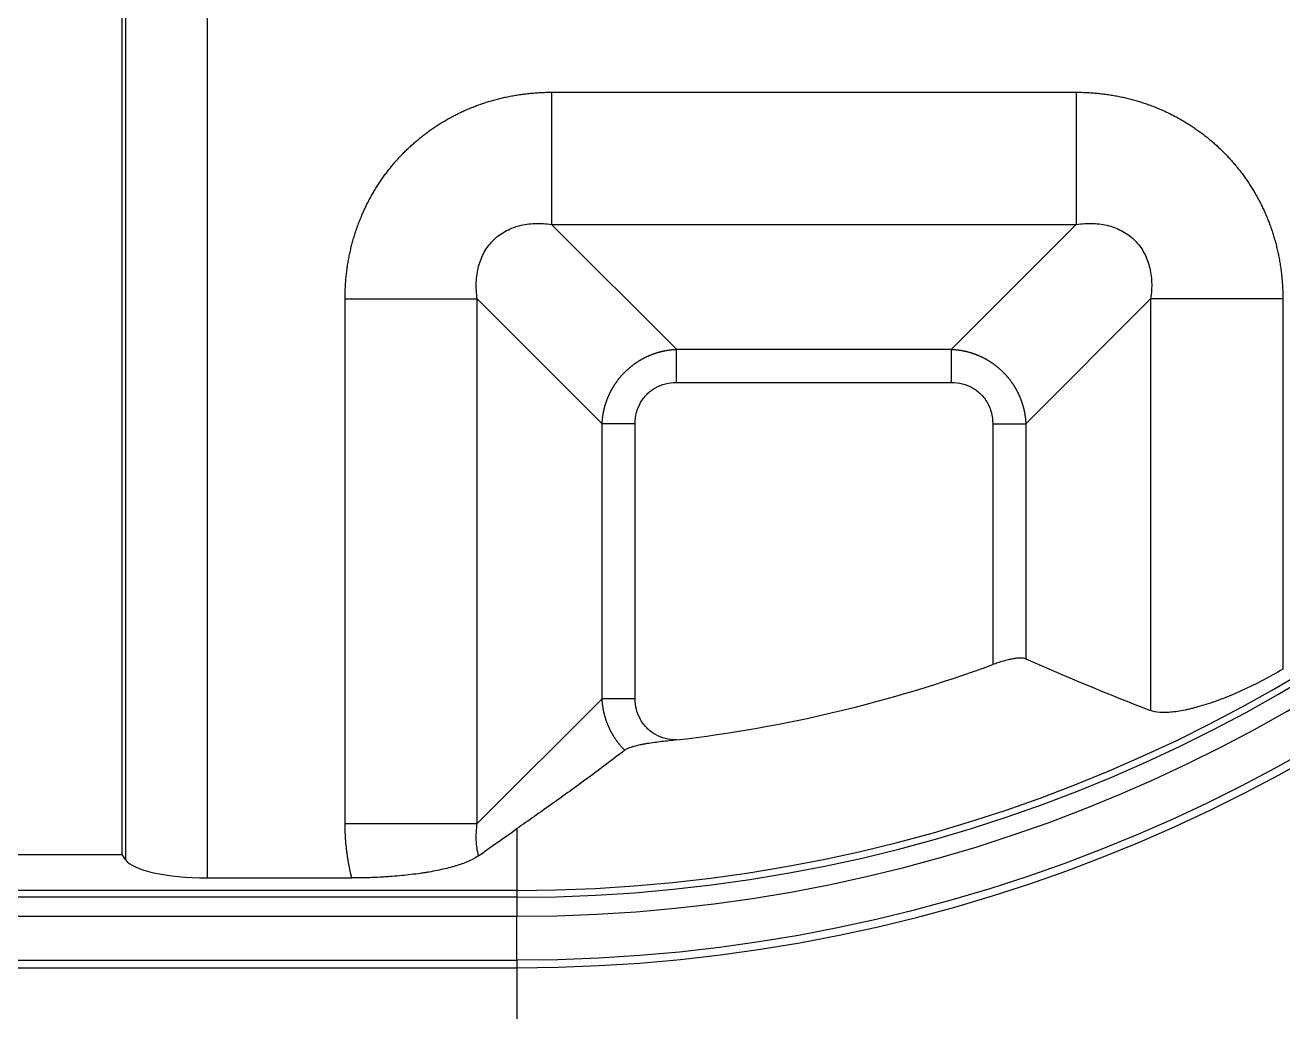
# Model space of a CAD drawing. Header units: millimetres. Extents: x -1286 to 291, y 5350 to 5880.
# Drawn here: x -218.93 to -190, y 5629.03 to 5651.72 of the extents above; entities that cross this region are included whole.
import ezdxf

# ---------------------------------------------------------------- set-up
doc = ezdxf.new("R2010")
doc.units = ezdxf.units.MM
doc.layers.add('粗实线层', color=7, linetype='Continuous', lineweight=35)

msp = doc.modelspace()

# ---------------------------------------------------------------- linework, layer by layer
at = {"layer": '粗实线层', "lineweight": 25}
for p, q in [((-216.701, 5632.644), (-216.701, 5677.94)), ((-216.625, 5677.863), (-216.625, 5632.528)), ((-214.744, 5676.972), (-214.745, 5632.105)), ((-206.819, 5650.181), (-194.747, 5650.181)), ((-203.946, 5644.267), (-206.819, 5647.14)), ((-206.819, 5647.14), (-194.747, 5647.14)), ((-197.62, 5644.267), (-194.747, 5647.14)), ((-211.57, 5633.357), (-211.57, 5645.429)), ((-205.657, 5642.556), (-208.53, 5645.429)), ((-208.53, 5633.357), (-208.53, 5645.429)), ((-195.91, 5642.556), (-193.037, 5645.429)), ((-193.037, 5645.429), (-193.037, 5635.956)), ((-189.996, 5645.429), (-189.996, 5636.909)), ((-203.946, 5644.267), (-197.62, 5644.267)), ((-203.946, 5643.507), (-197.62, 5643.507)), ((-205.657, 5636.23), (-205.657, 5642.556)), ((-204.896, 5636.23), (-204.896, 5642.556)), ((-196.67, 5642.556), (-196.67, 5637.014)), ((-195.91, 5642.556), (-195.91, 5637.148)), ((-205.657, 5636.23), (-208.53, 5633.357)), ((-207.617, 5633.24), (-207.617, 5631.819)), ((-220.643, 5632.644), (-216.701, 5632.644)), ((-216.625, 5632.528), (-216.701, 5632.644)), ((-214.745, 5632.105), (-211.415, 5632.105)), ((-207.617, 5631.819), (-251.837, 5631.819)), ((-207.617, 5631.819), (-207.617, 5631.663)), ((-207.617, 5631.663), (-251.837, 5631.663)), ((-207.617, 5631.663), (-207.617, 5631.224)), ((-251.837, 5631.224), (-207.617, 5631.224)), ((-207.617, 5630.218), (-207.617, 5631.224)), ((-251.837, 5630.218), (-207.617, 5630.218)), ((-251.837, 5630.04), (-207.617, 5630.04)), ((-207.617, 5630.218), (-207.617, 5630.04)), ((-207.617, 5630.04), (-207.617, 5623.219))]:
    msp.add_line(p, q, dxfattribs=at)
for centre, radius, start, end in [((-218.672, 5680.9), 83.513, 272.75328, 357.24672), ((-218.672, 5680.9), 84.503, 272.75328, 357.24672), ((-207.617, 5666.83), 45.53, 270, 0), ((-207.617, 5666.83), 43.61, 270, 0), ((-207.617, 5666.83), 36.79, 270, 0), ((-207.617, 5666.83), 35.011, 270, 0), ((-207.617, 5666.83), 44.801, 270, 0), ((-207.617, 5666.83), 43.788, 270, 0), ((-207.617, 5666.83), 35.606, 270, 0), ((-207.617, 5666.83), 36.611, 270, 0), ((-207.617, 5666.83), 35.167, 270, 0), ((-207.617, 5666.83), 45.381, 270, 0), ((-224.702, 5680.9), 101.899, 208.57791, 345.69153), ((-224.702, 5680.9), 101.532, 208.69087, 345.63866), ((-224.702, 5680.9), 101.03, 208.69087, 345.63866), ((-224.702, 5680.9), 102.402, 208.57791, 345.69153), ((-207.617, 5666.83), 45.675, 291.7141, 344.2755), ((-207.617, 5666.83), 31.762, 276.6323, 290.1613)]:
    msp.add_arc(centre, radius, start, end, dxfattribs=at)
for centre, major_axis, ratio, start_param, end_param in [((-162.641, 5666.83), (57.797, 0), 0.62804, 4.09903, 4.158606), ((-214.745, 5632.617), (1.91, 0), 0.267949, 3.316126, 4.712391)]:
    msp.add_ellipse(centre, major_axis=major_axis, ratio=ratio, start_param=start_param, end_param=end_param, dxfattribs=at)
for points, degree, knots in [([(-211.57, 5645.429), (-211.57, 5645.926), (-211.476, 5646.403), (-211.384, 5646.869), (-211.204, 5647.303), (-211.028, 5647.729), (-210.773, 5648.111), (-210.52, 5648.489), (-209.878, 5649.131), (-209.499, 5649.384), (-209.118, 5649.639), (-208.691, 5649.815), (-208.258, 5649.994), (-207.792, 5650.086), (-207.316, 5650.18), (-206.819, 5650.181)], 2, [0, 0, 0, 0.125, 0.125, 0.25, 0.25, 0.375, 0.375, 0.5, 0.625, 0.625, 0.75, 0.75, 0.875, 0.875, 1, 1, 1]), ([(-206.819, 5650.181), (-206.819, 5650.015), (-206.819, 5649.849), (-206.819, 5649.52), (-206.819, 5649.358), (-206.819, 5649.042), (-206.819, 5648.888), (-206.819, 5648.591), (-206.819, 5648.448), (-206.819, 5648.178), (-206.819, 5648.05), (-206.819, 5647.813), (-206.819, 5647.703), (-206.819, 5647.504), (-206.819, 5647.415), (-206.819, 5647.26), (-206.819, 5647.194), (-206.819, 5647.14)], 3, [0, 0, 0, 0, 0.125, 0.125, 0.25, 0.25, 0.375, 0.375, 0.5, 0.5, 0.625, 0.625, 0.75, 0.75, 0.875, 0.875, 1, 1, 1, 1]), ([(-194.747, 5650.181), (-194.25, 5650.18), (-193.773, 5650.086), (-193.307, 5649.994), (-192.873, 5649.814), (-192.447, 5649.638), (-192.065, 5649.383), (-191.688, 5649.13), (-191.045, 5648.488), (-190.792, 5648.109), (-190.538, 5647.728), (-190.361, 5647.301), (-190.182, 5646.868), (-190.09, 5646.402), (-189.996, 5645.926), (-189.996, 5645.429)], 2, [0, 0, 0, 0.125, 0.125, 0.25, 0.25, 0.375, 0.375, 0.5, 0.625, 0.625, 0.75, 0.75, 0.875, 0.875, 1, 1, 1]), ([(-208.53, 5645.429), (-208.549, 5645.56), (-208.556, 5645.688), (-208.546, 5645.939), (-208.529, 5646.061), (-208.468, 5646.292), (-208.425, 5646.401), (-208.312, 5646.602), (-208.243, 5646.694), (-208.083, 5646.854), (-207.992, 5646.923), (-207.791, 5647.035), (-207.682, 5647.078), (-207.451, 5647.139), (-207.329, 5647.156), (-207.078, 5647.166), (-206.949, 5647.159), (-206.819, 5647.14)], 3, [0, 0, 0, 0, 0.125, 0.125, 0.25, 0.25, 0.375, 0.375, 0.5, 0.5, 0.625, 0.625, 0.75, 0.75, 0.875, 0.875, 1, 1, 1, 1]), ([(-194.747, 5647.14), (-194.617, 5647.159), (-194.488, 5647.166), (-194.237, 5647.156), (-194.116, 5647.139), (-193.884, 5647.078), (-193.775, 5647.035), (-193.574, 5646.923), (-193.483, 5646.854), (-193.323, 5646.694), (-193.254, 5646.602), (-193.142, 5646.401), (-193.098, 5646.292), (-193.037, 5646.061), (-193.02, 5645.939), (-193.01, 5645.688), (-193.018, 5645.559), (-193.037, 5645.429)], 3, [0, 0, 0, 0, 0.125, 0.125, 0.25, 0.25, 0.375, 0.375, 0.5, 0.5, 0.625, 0.625, 0.75, 0.75, 0.875, 0.875, 1, 1, 1, 1]), ([(-189.996, 5645.429), (-190.162, 5645.429), (-190.328, 5645.429), (-190.656, 5645.429), (-190.818, 5645.429), (-191.134, 5645.429), (-191.289, 5645.429), (-191.585, 5645.429), (-191.728, 5645.429), (-191.998, 5645.429), (-192.126, 5645.429), (-192.364, 5645.429), (-192.473, 5645.429), (-192.672, 5645.429), (-192.761, 5645.429), (-192.916, 5645.429), (-192.982, 5645.429), (-193.037, 5645.429)], 3, [0, 0, 0, 0, 0.125, 0.125, 0.25, 0.25, 0.375, 0.375, 0.5, 0.5, 0.625, 0.625, 0.75, 0.75, 0.875, 0.875, 1, 1, 1, 1]), ([(-205.657, 5642.556), (-205.656, 5642.563), (-205.656, 5642.577), (-205.654, 5642.597), (-205.653, 5642.617), (-205.651, 5642.637), (-205.649, 5642.657), (-205.647, 5642.677), (-205.645, 5642.697), (-205.642, 5642.717), (-205.639, 5642.737), (-205.636, 5642.757), (-205.633, 5642.777), (-205.63, 5642.797), (-205.626, 5642.817), (-205.622, 5642.837), (-205.618, 5642.856), (-205.613, 5642.876), (-205.609, 5642.896), (-205.604, 5642.915), (-205.599, 5642.935), (-205.594, 5642.954), (-205.588, 5642.973), (-205.583, 5642.993), (-205.577, 5643.012), (-205.57, 5643.031), (-205.564, 5643.05), (-205.558, 5643.069), (-205.551, 5643.088), (-205.544, 5643.107), (-205.537, 5643.126), (-205.529, 5643.144), (-205.522, 5643.163), (-205.514, 5643.182), (-205.506, 5643.2), (-205.498, 5643.218), (-205.489, 5643.237), (-205.481, 5643.255), (-205.472, 5643.273), (-205.463, 5643.291), (-205.453, 5643.309), (-205.444, 5643.326), (-205.434, 5643.344), (-205.425, 5643.361), (-205.415, 5643.379), (-205.404, 5643.396), (-205.394, 5643.413), (-205.383, 5643.43), (-205.373, 5643.447), (-205.362, 5643.464), (-205.35, 5643.481), (-205.339, 5643.497), (-205.328, 5643.514), (-205.316, 5643.53), (-205.304, 5643.546), (-205.292, 5643.562), (-205.28, 5643.578), (-205.267, 5643.594), (-205.255, 5643.61), (-205.242, 5643.625), (-205.229, 5643.64), (-205.216, 5643.656), (-205.202, 5643.671), (-205.189, 5643.685), (-205.175, 5643.7), (-205.162, 5643.715), (-205.148, 5643.729), (-205.133, 5643.743), (-205.119, 5643.758), (-205.105, 5643.772), (-205.09, 5643.785), (-205.075, 5643.799), (-205.061, 5643.812), (-205.046, 5643.826), (-205.03, 5643.839), (-205.015, 5643.852), (-205, 5643.865), (-204.984, 5643.877), (-204.968, 5643.89), (-204.952, 5643.902), (-204.936, 5643.914), (-204.92, 5643.926), (-204.904, 5643.938), (-204.887, 5643.949), (-204.871, 5643.961), (-204.854, 5643.972), (-204.837, 5643.983), (-204.82, 5643.993), (-204.803, 5644.004), (-204.786, 5644.014), (-204.769, 5644.025), (-204.751, 5644.035), (-204.734, 5644.045), (-204.716, 5644.054), (-204.699, 5644.064), (-204.681, 5644.073), (-204.663, 5644.082), (-204.645, 5644.091), (-204.627, 5644.099), (-204.608, 5644.108), (-204.59, 5644.116), (-204.572, 5644.124), (-204.553, 5644.132), (-204.534, 5644.139), (-204.516, 5644.147), (-204.497, 5644.154), (-204.478, 5644.161), (-204.459, 5644.168), (-204.44, 5644.174), (-204.421, 5644.181), (-204.402, 5644.187), (-204.383, 5644.193), (-204.363, 5644.198), (-204.344, 5644.204), (-204.324, 5644.209), (-204.305, 5644.214), (-204.285, 5644.219), (-204.266, 5644.224), (-204.246, 5644.228), (-204.226, 5644.232), (-204.207, 5644.236), (-204.187, 5644.24), (-204.167, 5644.243), (-204.147, 5644.247), (-204.127, 5644.25), (-204.107, 5644.252), (-204.087, 5644.255), (-204.067, 5644.257), (-204.047, 5644.26), (-204.027, 5644.261), (-204.007, 5644.263), (-203.987, 5644.265), (-203.966, 5644.266), (-203.953, 5644.267), (-203.946, 5644.267)], 3, [0, 0, 0, 0, 0.007653, 0.015303, 0.022949, 0.030592, 0.038232, 0.045867, 0.0535, 0.061129, 0.068756, 0.076379, 0.083998, 0.091615, 0.099229, 0.10684, 0.114448, 0.122053, 0.129655, 0.137255, 0.144852, 0.152446, 0.160038, 0.167627, 0.175214, 0.182799, 0.190381, 0.197961, 0.205538, 0.213114, 0.220687, 0.228258, 0.235827, 0.243395, 0.25096, 0.258524, 0.266086, 0.273646, 0.281204, 0.288761, 0.296316, 0.30387, 0.311422, 0.318973, 0.326523, 0.334071, 0.341619, 0.349165, 0.35671, 0.364253, 0.371796, 0.379338, 0.386879, 0.394419, 0.401959, 0.409498, 0.417036, 0.424573, 0.43211, 0.439647, 0.447183, 0.454719, 0.462254, 0.469789, 0.477324, 0.484859, 0.492394, 0.499929, 0.507464, 0.514999, 0.522534, 0.530069, 0.537604, 0.54514, 0.552676, 0.560213, 0.56775, 0.575288, 0.582826, 0.590365, 0.597904, 0.605445, 0.612986, 0.620528, 0.628071, 0.635615, 0.64316, 0.650706, 0.658254, 0.665802, 0.673352, 0.680903, 0.688456, 0.69601, 0.703565, 0.711122, 0.718681, 0.726242, 0.733804, 0.741368, 0.748933, 0.756501, 0.76407, 0.771642, 0.779216, 0.786792, 0.79437, 0.80195, 0.809532, 0.817117, 0.824704, 0.832294, 0.839886, 0.847481, 0.855078, 0.862678, 0.870281, 0.877887, 0.885495, 0.893106, 0.900721, 0.908338, 0.915958, 0.923582, 0.931208, 0.938838, 0.946471, 0.954108, 0.961748, 0.969391, 0.977038, 0.984688, 0.992342, 1, 1, 1, 1]), ([(-197.62, 5643.507), (-197.62, 5643.59), (-197.62, 5643.673), (-197.62, 5643.831), (-197.62, 5643.906), (-197.62, 5644.041), (-197.62, 5644.101), (-197.62, 5644.201), (-197.62, 5644.24), (-197.62, 5644.267)], 3, [0, 0, 0, 0, 0.25, 0.25, 0.5, 0.5, 0.75, 0.75, 1, 1, 1, 1]), ([(-197.62, 5644.267), (-197.613, 5644.267), (-197.6, 5644.266), (-197.58, 5644.265), (-197.559, 5644.263), (-197.539, 5644.261), (-197.519, 5644.26), (-197.499, 5644.257), (-197.479, 5644.255), (-197.459, 5644.252), (-197.439, 5644.25), (-197.419, 5644.247), (-197.399, 5644.243), (-197.379, 5644.24), (-197.36, 5644.236), (-197.34, 5644.232), (-197.32, 5644.228), (-197.3, 5644.224), (-197.281, 5644.219), (-197.261, 5644.214), (-197.242, 5644.209), (-197.222, 5644.204), (-197.203, 5644.198), (-197.184, 5644.193), (-197.164, 5644.187), (-197.145, 5644.181), (-197.126, 5644.174), (-197.107, 5644.168), (-197.088, 5644.161), (-197.069, 5644.154), (-197.051, 5644.147), (-197.032, 5644.14), (-197.013, 5644.132), (-196.995, 5644.124), (-196.976, 5644.116), (-196.958, 5644.108), (-196.94, 5644.099), (-196.922, 5644.091), (-196.904, 5644.082), (-196.886, 5644.073), (-196.868, 5644.064), (-196.85, 5644.054), (-196.832, 5644.045), (-196.815, 5644.035), (-196.797, 5644.025), (-196.78, 5644.015), (-196.763, 5644.004), (-196.746, 5643.994), (-196.729, 5643.983), (-196.712, 5643.972), (-196.696, 5643.961), (-196.679, 5643.949), (-196.663, 5643.938), (-196.646, 5643.926), (-196.63, 5643.914), (-196.614, 5643.902), (-196.598, 5643.89), (-196.582, 5643.877), (-196.567, 5643.865), (-196.551, 5643.852), (-196.536, 5643.839), (-196.521, 5643.826), (-196.506, 5643.813), (-196.491, 5643.799), (-196.476, 5643.786), (-196.462, 5643.772), (-196.447, 5643.758), (-196.433, 5643.744), (-196.419, 5643.729), (-196.405, 5643.715), (-196.391, 5643.7), (-196.377, 5643.686), (-196.364, 5643.671), (-196.351, 5643.656), (-196.337, 5643.641), (-196.324, 5643.625), (-196.312, 5643.61), (-196.299, 5643.594), (-196.287, 5643.578), (-196.274, 5643.562), (-196.262, 5643.546), (-196.25, 5643.53), (-196.239, 5643.514), (-196.227, 5643.498), (-196.216, 5643.481), (-196.205, 5643.464), (-196.194, 5643.447), (-196.183, 5643.431), (-196.172, 5643.413), (-196.162, 5643.396), (-196.152, 5643.379), (-196.142, 5643.362), (-196.132, 5643.344), (-196.122, 5643.326), (-196.113, 5643.309), (-196.103, 5643.291), (-196.094, 5643.273), (-196.086, 5643.255), (-196.077, 5643.237), (-196.069, 5643.219), (-196.06, 5643.2), (-196.052, 5643.182), (-196.044, 5643.163), (-196.037, 5643.145), (-196.029, 5643.126), (-196.022, 5643.107), (-196.015, 5643.088), (-196.009, 5643.069), (-196.002, 5643.05), (-195.996, 5643.031), (-195.99, 5643.012), (-195.984, 5642.993), (-195.978, 5642.974), (-195.972, 5642.954), (-195.967, 5642.935), (-195.962, 5642.915), (-195.957, 5642.896), (-195.953, 5642.876), (-195.948, 5642.856), (-195.944, 5642.837), (-195.94, 5642.817), (-195.937, 5642.797), (-195.933, 5642.777), (-195.93, 5642.757), (-195.927, 5642.737), (-195.924, 5642.717), (-195.921, 5642.697), (-195.919, 5642.677), (-195.917, 5642.657), (-195.915, 5642.637), (-195.913, 5642.617), (-195.912, 5642.597), (-195.91, 5642.577), (-195.91, 5642.563), (-195.91, 5642.556)], 3, [0, 0, 0, 0, 0.007654, 0.015305, 0.022952, 0.030595, 0.038235, 0.045872, 0.053505, 0.061135, 0.068762, 0.076386, 0.084006, 0.091624, 0.099238, 0.106849, 0.114458, 0.122064, 0.129667, 0.137267, 0.144864, 0.152459, 0.160052, 0.167641, 0.175229, 0.182814, 0.190396, 0.197977, 0.205555, 0.213131, 0.220704, 0.228276, 0.235846, 0.243413, 0.250979, 0.258543, 0.266105, 0.273666, 0.281225, 0.288782, 0.296338, 0.303892, 0.311444, 0.318996, 0.326546, 0.334094, 0.341642, 0.349188, 0.356733, 0.364277, 0.37182, 0.379362, 0.386904, 0.394444, 0.401984, 0.409523, 0.417061, 0.424599, 0.432136, 0.439672, 0.447209, 0.454744, 0.46228, 0.469815, 0.47735, 0.484885, 0.49242, 0.499955, 0.507489, 0.515024, 0.522559, 0.530094, 0.53763, 0.545166, 0.552702, 0.560238, 0.567775, 0.575313, 0.582851, 0.59039, 0.597929, 0.605469, 0.61301, 0.620552, 0.628095, 0.635639, 0.643184, 0.65073, 0.658277, 0.665825, 0.673375, 0.680926, 0.688478, 0.696032, 0.703587, 0.711144, 0.718702, 0.726262, 0.733824, 0.741387, 0.748953, 0.75652, 0.764089, 0.77166, 0.779234, 0.786809, 0.794386, 0.801966, 0.809548, 0.817133, 0.824719, 0.832308, 0.8399, 0.847494, 0.855091, 0.862691, 0.870293, 0.877898, 0.885506, 0.893116, 0.90073, 0.908347, 0.915966, 0.923589, 0.931215, 0.938844, 0.946477, 0.954113, 0.961752, 0.969394, 0.97704, 0.98469, 0.992343, 1, 1, 1, 1]), ([(-204.896, 5642.556), (-204.979, 5642.556), (-205.062, 5642.556), (-205.221, 5642.556), (-205.296, 5642.556), (-205.431, 5642.556), (-205.491, 5642.556), (-205.59, 5642.556), (-205.63, 5642.556), (-205.657, 5642.556)], 3, [0, 0, 0, 0, 0.25, 0.25, 0.5, 0.5, 0.75, 0.75, 1, 1, 1, 1]), ([(-195.91, 5637.148), (-195.923, 5637.154), (-195.94, 5637.158), (-195.97, 5637.163), (-195.98, 5637.164), (-196.003, 5637.165), (-196.015, 5637.165), (-196.054, 5637.165), (-196.082, 5637.163), (-196.127, 5637.158), (-196.151, 5637.155), (-196.176, 5637.151), (-196.192, 5637.148), (-196.201, 5637.147), (-196.244, 5637.139), (-196.28, 5637.131), (-196.336, 5637.118), (-196.354, 5637.113), (-196.393, 5637.103), (-196.412, 5637.097), (-196.471, 5637.08), (-196.511, 5637.068), (-196.59, 5637.042), (-196.63, 5637.028), (-196.67, 5637.014)], 3, [0, 0, 0, 0, 0.125, 0.125, 0.1875, 0.1875, 0.25, 0.25, 0.375, 0.375, 0.4375, 0.46875, 0.46875, 0.5, 0.5, 0.625, 0.625, 0.6875, 0.6875, 0.75, 0.75, 0.875, 0.875, 1, 1, 1, 1]), ([(-189.996, 5636.909), (-190.147, 5636.82), (-190.299, 5636.735), (-190.603, 5636.575), (-190.756, 5636.5), (-190.947, 5636.412), (-190.986, 5636.395), (-191.062, 5636.361), (-191.101, 5636.344), (-191.215, 5636.296), (-191.289, 5636.265), (-191.511, 5636.179), (-191.655, 5636.129), (-191.863, 5636.064), (-191.932, 5636.044), (-192.016, 5636.021), (-192.033, 5636.017), (-192.066, 5636.009), (-192.115, 5635.996), (-192.163, 5635.985), (-192.32, 5635.951), (-192.436, 5635.932), (-192.594, 5635.916), (-192.645, 5635.912), (-192.705, 5635.911), (-192.717, 5635.911), (-192.74, 5635.911), (-192.774, 5635.911), (-192.806, 5635.912), (-192.91, 5635.92), (-192.98, 5635.934), (-193.037, 5635.956)], 3, [0, 0, 0, 0, 0.125, 0.125, 0.25, 0.25, 0.28125, 0.28125, 0.3125, 0.3125, 0.375, 0.375, 0.5, 0.5, 0.5625, 0.5625, 0.578125, 0.578125, 0.59375, 0.625, 0.625, 0.75, 0.75, 0.8125, 0.8125, 0.828125, 0.828125, 0.84375, 0.875, 0.875, 1, 1, 1, 1]), ([(-205.137, 5635.043), (-205.142, 5635.048), (-205.152, 5635.058), (-205.167, 5635.074), (-205.182, 5635.09), (-205.197, 5635.106), (-205.212, 5635.123), (-205.226, 5635.139), (-205.24, 5635.156), (-205.254, 5635.173), (-205.268, 5635.19), (-205.282, 5635.208), (-205.295, 5635.225), (-205.309, 5635.243), (-205.322, 5635.261), (-205.335, 5635.279), (-205.347, 5635.298), (-205.36, 5635.316), (-205.372, 5635.335), (-205.384, 5635.354), (-205.396, 5635.373), (-205.407, 5635.392), (-205.419, 5635.412), (-205.43, 5635.431), (-205.441, 5635.451), (-205.451, 5635.471), (-205.462, 5635.491), (-205.472, 5635.511), (-205.482, 5635.532), (-205.492, 5635.553), (-205.501, 5635.573), (-205.51, 5635.594), (-205.519, 5635.615), (-205.528, 5635.637), (-205.536, 5635.658), (-205.545, 5635.679), (-205.553, 5635.701), (-205.56, 5635.723), (-205.568, 5635.745), (-205.575, 5635.767), (-205.582, 5635.789), (-205.588, 5635.811), (-205.594, 5635.834), (-205.6, 5635.856), (-205.606, 5635.879), (-205.612, 5635.902), (-205.617, 5635.925), (-205.622, 5635.948), (-205.626, 5635.971), (-205.63, 5635.994), (-205.634, 5636.017), (-205.638, 5636.041), (-205.642, 5636.064), (-205.645, 5636.088), (-205.647, 5636.111), (-205.65, 5636.135), (-205.652, 5636.159), (-205.654, 5636.182), (-205.655, 5636.206), (-205.656, 5636.222), (-205.657, 5636.23)], 3, [0, 0, 0, 0, 0.016396, 0.032818, 0.049267, 0.065743, 0.082246, 0.098776, 0.115333, 0.131917, 0.14853, 0.16517, 0.181838, 0.198535, 0.215259, 0.232013, 0.248795, 0.265606, 0.282446, 0.299316, 0.316215, 0.333143, 0.350102, 0.36709, 0.384109, 0.401158, 0.418237, 0.435347, 0.452488, 0.469659, 0.486862, 0.504096, 0.521362, 0.538659, 0.555988, 0.573349, 0.590742, 0.608168, 0.625626, 0.643116, 0.660639, 0.678195, 0.695784, 0.713407, 0.731062, 0.748751, 0.766474, 0.784231, 0.802021, 0.819846, 0.837705, 0.855598, 0.873526, 0.891489, 0.909486, 0.927518, 0.945586, 0.963688, 0.981826, 1, 1, 1, 1]), ([(-203.949, 5635.28), (-204.005, 5635.273), (-204.062, 5635.267), (-204.175, 5635.254), (-204.231, 5635.248), (-204.344, 5635.234), (-204.4, 5635.227), (-204.511, 5635.213), (-204.566, 5635.205), (-204.649, 5635.191), (-204.676, 5635.187), (-204.73, 5635.177), (-204.757, 5635.172), (-204.836, 5635.155), (-204.885, 5635.143), (-204.942, 5635.127), (-204.954, 5635.124), (-204.975, 5635.117), (-204.986, 5635.114), (-205.016, 5635.103), (-205.035, 5635.096), (-205.07, 5635.082), (-205.086, 5635.074), (-205.114, 5635.059), (-205.126, 5635.051), (-205.137, 5635.043)], 3, [0, 0, 0, 0, 0.125, 0.125, 0.25, 0.25, 0.375, 0.375, 0.5, 0.5, 0.5625, 0.5625, 0.625, 0.625, 0.75, 0.75, 0.78125, 0.78125, 0.8125, 0.8125, 0.875, 0.875, 0.9375, 0.9375, 1, 1, 1, 1]), ([(-211.57, 5633.357), (-211.404, 5633.357), (-211.238, 5633.357), (-210.91, 5633.357), (-210.748, 5633.357), (-210.432, 5633.357), (-210.278, 5633.357), (-209.981, 5633.357), (-209.838, 5633.357), (-209.568, 5633.357), (-209.44, 5633.357), (-209.203, 5633.357), (-209.093, 5633.357), (-208.894, 5633.357), (-208.805, 5633.357), (-208.65, 5633.357), (-208.584, 5633.357), (-208.53, 5633.357)], 3, [0, 0, 0, 0, 0.125, 0.125, 0.25, 0.25, 0.375, 0.375, 0.5, 0.5, 0.625, 0.625, 0.75, 0.75, 0.875, 0.875, 1, 1, 1, 1]), ([(-208.5, 5632.616), (-208.53, 5632.731), (-208.547, 5632.852), (-208.556, 5633.1), (-208.548, 5633.228), (-208.53, 5633.357)], 3, [0, 0, 0, 0, 0.5, 0.5, 1, 1, 1, 1]), ([(-208.5, 5632.616), (-208.553, 5632.578), (-208.618, 5632.541), (-208.769, 5632.471), (-208.855, 5632.437), (-208.977, 5632.397), (-209.002, 5632.389), (-209.053, 5632.374), (-209.132, 5632.351), (-209.215, 5632.33), (-209.387, 5632.289), (-209.51, 5632.264), (-209.673, 5632.236), (-209.706, 5632.231), (-209.773, 5632.22), (-209.875, 5632.205), (-209.979, 5632.191), (-210.191, 5632.166), (-210.337, 5632.151), (-210.524, 5632.137), (-210.562, 5632.134), (-210.638, 5632.129), (-210.677, 5632.127), (-210.792, 5632.12), (-210.869, 5632.117), (-211.101, 5632.108), (-211.257, 5632.105), (-211.415, 5632.105)], 3, [0, 0, 0, 0, 0.125, 0.125, 0.25, 0.25, 0.28125, 0.28125, 0.3125, 0.375, 0.375, 0.5, 0.5, 0.53125, 0.53125, 0.5625, 0.625, 0.625, 0.75, 0.75, 0.78125, 0.78125, 0.8125, 0.8125, 0.875, 0.875, 1, 1, 1, 1])]:
    msp.add_open_spline(points, degree=degree, knots=knots, dxfattribs=at)
for points, weights in [([(-194.747, 5650.181), (-194.747, 5648.759), (-194.747, 5647.603), (-194.747, 5647.14)], [1.10246777921, 0.965845437987, 0.965844073611, 1.10246368608]), ([(-211.57, 5645.429), (-210.149, 5645.429), (-208.992, 5645.429), (-208.53, 5645.429)], [1.10246777921, 0.965845437987, 0.965844073611, 1.10246368608]), ([(-203.946, 5643.507), (-203.946, 5643.862), (-203.946, 5644.151), (-203.946, 5644.267)], [1.10245159129, 0.965843340653, 0.965849469846, 1.10246997887]), ([(-196.67, 5642.556), (-196.314, 5642.556), (-196.025, 5642.556), (-195.91, 5642.556)], [1.10245159129, 0.965843340653, 0.965849469846, 1.10246997887]), ([(-204.896, 5636.23), (-205.252, 5636.23), (-205.541, 5636.23), (-205.657, 5636.23)], [1.10245166748, 0.965843366047, 0.965849444445, 1.10246990267])]:
    msp.add_rational_spline(points, weights, degree=3, dxfattribs=at)
for points, degree in [([(-204.896, 5642.556), (-204.896, 5642.645), (-204.875, 5642.813), (-204.781, 5643.046), (-204.632, 5643.242), (-204.436, 5643.391), (-204.203, 5643.485), (-204.034, 5643.507), (-203.946, 5643.507)], 3), ([(-197.62, 5643.507), (-197.531, 5643.507), (-197.363, 5643.485), (-197.13, 5643.391), (-196.935, 5643.242), (-196.785, 5643.046), (-196.691, 5642.813), (-196.67, 5642.645), (-196.67, 5642.556)], 3), ([(-203.949, 5635.28), (-204.037, 5635.28), (-204.205, 5635.302), (-204.437, 5635.396), (-204.632, 5635.545), (-204.781, 5635.741), (-204.875, 5635.974), (-204.896, 5636.142), (-204.896, 5636.23)], 3), ([(-205.137, 5635.043), (-205.419, 5634.826), (-205.981, 5634.404), (-206.811, 5633.805), (-207.351, 5633.425), (-207.617, 5633.24)], 3), ([(-211.415, 5632.105), (-211.57, 5632.714), (-211.57, 5633.357)], 2), ([(-208.5, 5632.616), (-208.353, 5632.721), (-208.059, 5632.93), (-207.764, 5633.137), (-207.617, 5633.24)], 3)]:
    msp.add_open_spline(points, degree=degree, dxfattribs=at)

doc.saveas('drawing.dxf')
